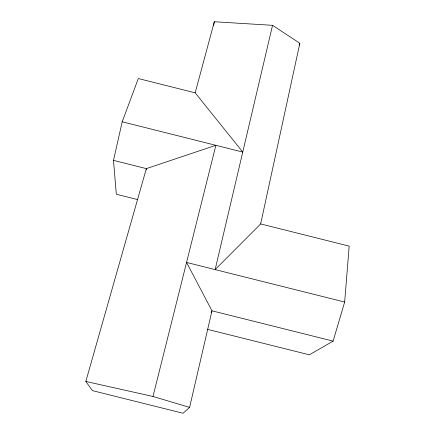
<?xml version="1.0" encoding="UTF-8"?>
<svg xmlns="http://www.w3.org/2000/svg" width="435" height="435" viewBox="0 0 435 435"><rect width="100%" height="100%" fill="white"/><g stroke="black" fill="none" stroke-linecap="round" stroke-linejoin="round"><path stroke-width="0.65" d="M146.296 169.971L146.339 168.617L215.885 145.312L153 396.475L189.606 407.388L211.986 310.813L186.561 262.441L344.661 302.042L333.112 341.127L309.345 354.819L207.555 329.355M344.661 302.042L349.185 246.128L260.647 223.927L215.135 269.602L272.544 25.322L214.314 21.75L195.179 92.829L242.757 152.06L122.202 121.795L113.497 160.379L116.314 194.249L137.612 199.589M213.601 25.757L214.314 21.75M260.647 223.927L299.846 43.272L272.544 25.322M189.606 407.388L183.043 413.25L92.427 390.619L85.815 381.462L146.339 168.617L113.497 160.379M122.202 121.795L138.308 78.539L195.179 92.829M299.106 45.142L299.846 43.272M211.067 312.591L211.986 310.813L333.112 341.127M85.815 381.462L153 396.475"/></g></svg>
